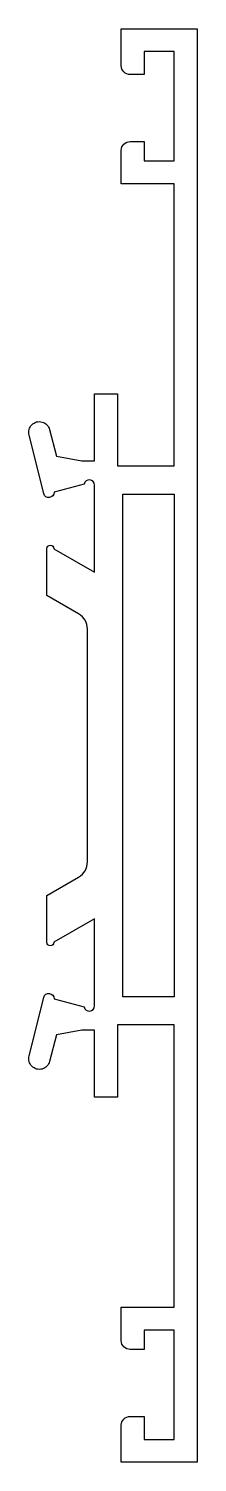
# Model space of a CAD drawing. Extents: x 181.2 to 190.8, y 154 to 235.3.
import ezdxf

# ---------------------------------------------------------------- set-up
doc = ezdxf.new("R2010")
doc.units = 0
doc.layers.get('0').update_dxf_attribs({"linetype": 'CONTINUOUS'})

msp = doc.modelspace()

# ---------------------------------------------------------------- linework, layer by layer
at = {"color": 7}
msp.add_lwpolyline([(182.656, 183.488, -1), (182.256, 183.488), (182.256, 186.144), (184.056, 187.183, 0.267949), (184.556, 188.049), (184.556, 201.249, 0.267949), (184.056, 202.115), (182.256, 203.154), (182.256, 205.81, -1), (182.656, 205.81), (184.956, 204.482), (184.956, 209.415, 0.910393), (184.362, 209.471), (182.667, 209.009, -0.888706), (182.076, 208.934), (181.254, 212.248, -1.019099), (182.413, 212.561), (182.809, 211.05), (184.234, 210.796, 0.044206), (184.322, 210.788), (184.956, 210.788), (184.956, 214.6), (186.256, 214.6), (186.256, 210.5), (189.47, 210.5), (189.47, 226.5), (186.47, 226.5), (186.47, 228.4, -0.414214), (186.97, 228.9), (187.77, 228.9), (187.77, 227.8), (189.47, 227.8), (189.47, 234), (187.77, 234), (187.77, 232.7), (186.97, 232.7, -0.414214), (186.47, 233.2), (186.47, 235.3), (190.77, 235.3), (190.77, 153.998), (186.47, 153.998), (186.47, 156.098, -0.414214), (186.97, 156.598), (187.77, 156.598), (187.77, 155.298), (189.47, 155.298), (189.47, 161.498), (187.77, 161.498), (187.77, 160.398), (186.97, 160.398, -0.414214), (186.47, 160.898), (186.47, 162.798), (189.47, 162.798), (189.47, 178.8), (186.256, 178.8), (186.256, 174.7), (184.956, 174.7), (184.956, 178.51), (184.322, 178.51, 0.044206), (184.234, 178.502), (182.809, 178.248), (182.413, 176.737, -1.019099), (181.254, 177.05), (182.076, 180.364, -0.888706), (182.667, 180.289), (184.362, 179.827, 0.910393), (184.956, 179.883), (184.956, 184.816)], format="xyb", close=True, dxfattribs=at)
msp.add_lwpolyline([(186.556, 208.9), (189.47, 208.9), (189.47, 180.4), (186.556, 180.4)], close=True, dxfattribs=at)

doc.saveas('drawing.dxf')
